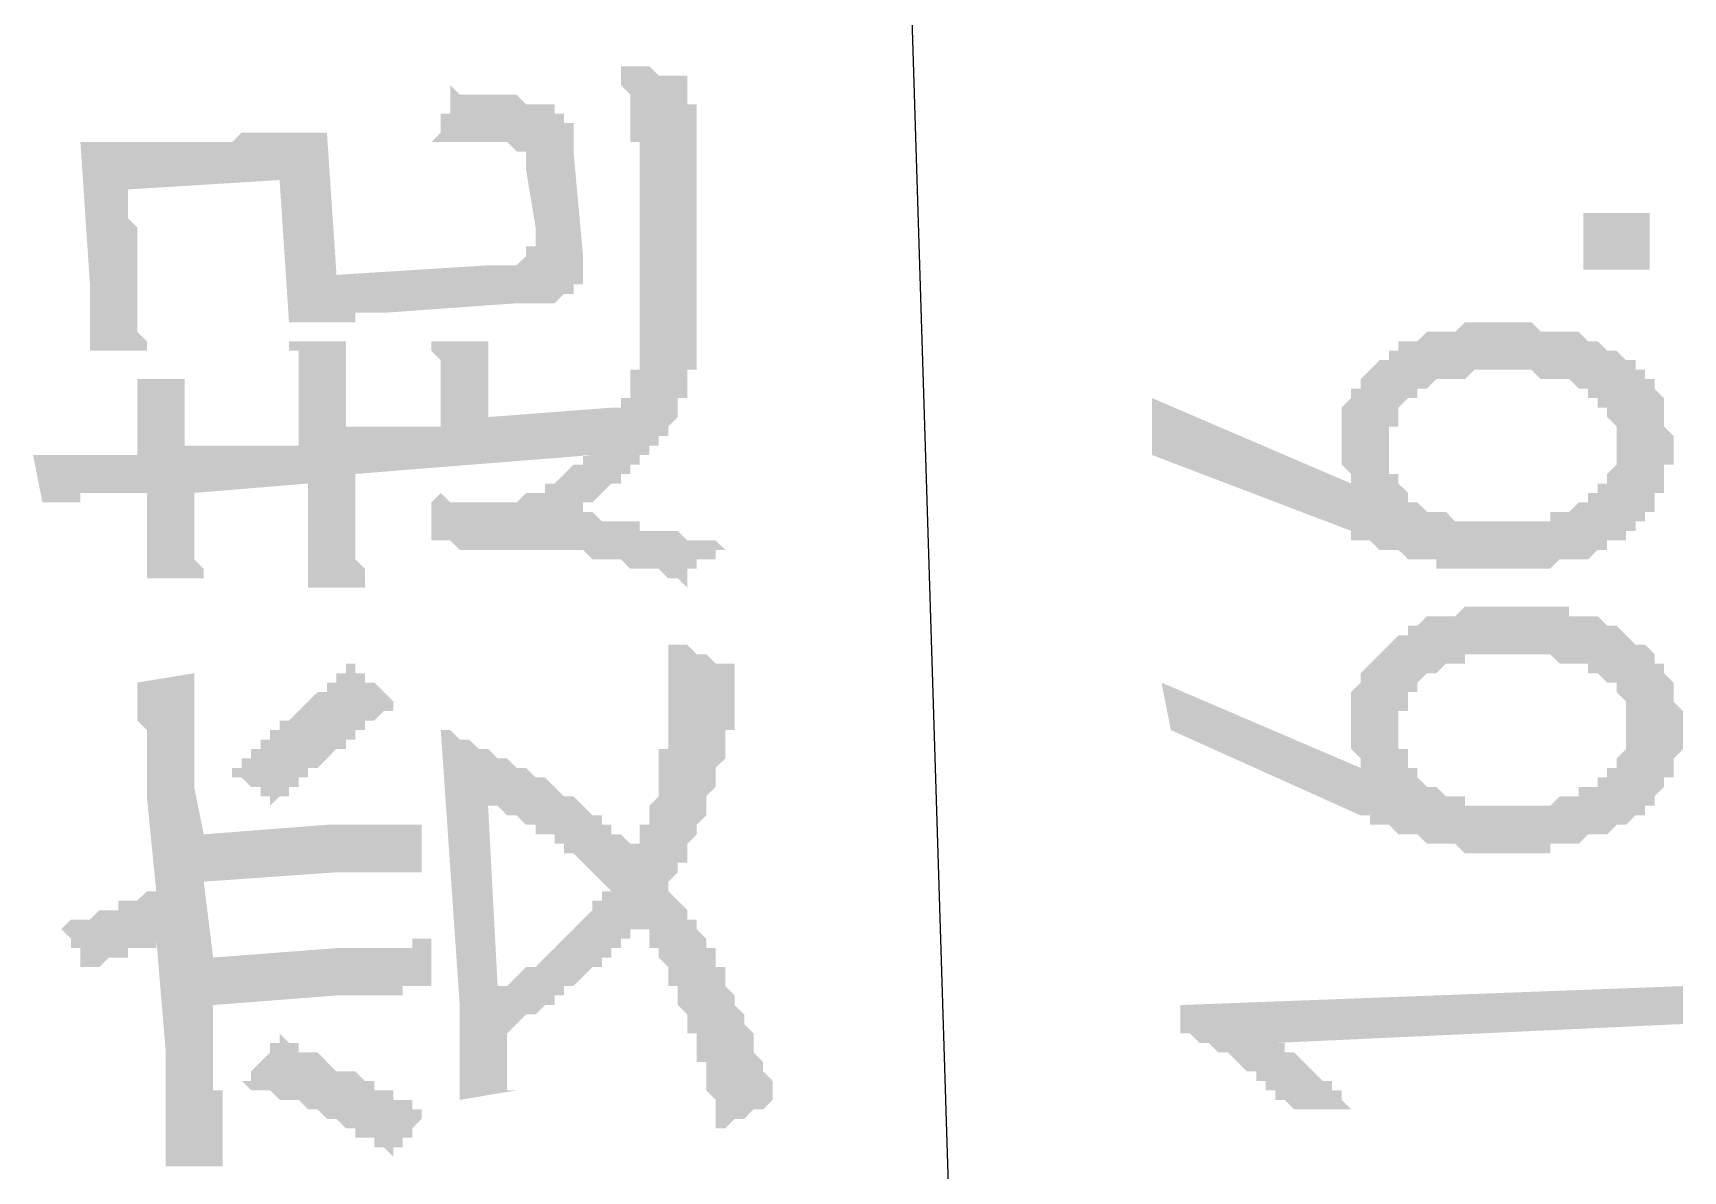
# Model space of a CAD drawing. Header units: millimetres. Extents: x 6156 to 7119, y 3162 to 3647.
# Drawn here: x 6836.88 to 6847.93, y 3482.91 to 3490.53 of the extents above; entities that cross this region are included whole.
import ezdxf

# ---------------------------------------------------------------- set-up
doc = ezdxf.new("R2010")
doc.units = ezdxf.units.MM
doc.layers.add('图层1', color=7, linetype='Continuous')

msp = doc.modelspace()

# ---------------------------------------------------------------- hatches: boundary and pattern name
at = {"layer": '图层1', "transparency": 33554559}
h = msp.add_hatch(color=256, dxfattribs=at)
h.paths.add_polyline_path([(6841.265, 3486.815), (6841.201, 3486.878), (6841.138, 3486.878), (6841.138, 3486.878), (6841.074, 3486.942), (6841.011, 3486.942), (6840.947, 3486.942), (6840.947, 3486.942), (6840.884, 3486.942), (6840.821, 3487.005), (6840.821, 3487.005), (6840.757, 3487.005), (6840.757, 3487.005), (6840.694, 3487.005), (6840.63, 3487.005), (6840.63, 3487.005), (6840.567, 3487.069), (6840.503, 3487.069), (6840.44, 3487.069), (6840.376, 3487.069), (6840.376, 3487.069), (6840.313, 3487.069), (6840.249, 3487.069), (6840.249, 3487.069), (6840.186, 3487.069), (6840.122, 3487.069), (6840.059, 3487.069), (6840.059, 3487.069), (6839.995, 3487.069), (6839.932, 3487.069), (6839.868, 3487.069), (6839.868, 3487.069), (6839.805, 3487.069), (6839.741, 3487.069), (6839.678, 3487.132), (6839.614, 3487.132), (6839.551, 3487.132), (6839.551, 3487.132), (6839.551, 3487.132), (6839.551, 3487.196), (6839.551, 3487.196), (6839.551, 3487.259), (6839.551, 3487.259), (6839.551, 3487.323), (6839.551, 3487.386), (6839.551, 3487.386), (6839.614, 3487.45), (6839.614, 3487.45), (6839.614, 3487.45), (6839.678, 3487.386), (6839.741, 3487.386), (6839.805, 3487.386), (6839.868, 3487.386), (6839.868, 3487.386), (6839.932, 3487.386), (6839.995, 3487.386), (6839.995, 3487.386), (6840.059, 3487.386), (6840.122, 3487.386), (6840.122, 3487.386), (6840.186, 3487.45), (6840.186, 3487.45), (6840.249, 3487.45), (6840.313, 3487.45), (6840.313, 3487.513), (6840.376, 3487.513), (6840.44, 3487.577), (6840.44, 3487.577), (6840.503, 3487.64), (6840.503, 3487.64), (6840.567, 3487.64), (6840.567, 3487.704), (6840.63, 3487.704), (6840.63, 3487.704), (6839.043, 3487.577), (6839.043, 3487.577), (6839.043, 3487.513), (6839.043, 3487.45), (6839.043, 3487.386), (6839.043, 3487.323), (6839.043, 3487.323), (6839.043, 3487.259), (6839.043, 3487.196), (6839.043, 3487.196), (6839.043, 3487.132), (6839.043, 3487.069), (6839.043, 3487.069), (6839.043, 3487.005), (6839.043, 3487.005), (6839.106, 3486.942), (6839.106, 3486.942), (6839.106, 3486.942), (6839.106, 3486.878), (6839.106, 3486.878), (6839.106, 3486.878), (6839.106, 3486.815), (6838.725, 3486.815), (6838.725, 3486.815), (6838.725, 3486.878), (6838.725, 3486.878), (6838.725, 3486.942), (6838.725, 3486.942), (6838.725, 3486.942), (6838.725, 3487.005), (6838.725, 3487.069), (6838.725, 3487.069), (6838.725, 3487.132), (6838.725, 3487.132), (6838.725, 3487.196), (6838.725, 3487.259), (6838.725, 3487.259), (6838.725, 3487.323), (6838.725, 3487.386), (6838.725, 3487.45), (6838.725, 3487.45), (6838.725, 3487.513), (6837.963, 3487.45), (6837.963, 3487.45), (6837.963, 3487.386), (6837.963, 3487.323), (6837.963, 3487.323), (6837.963, 3487.259), (6837.963, 3487.259), (6837.963, 3487.196), (6837.963, 3487.132), (6837.963, 3487.132), (6837.963, 3487.069), (6837.963, 3487.069), (6837.963, 3487.005), (6837.963, 3487.005), (6838.027, 3486.942), (6838.027, 3486.878), (6838.027, 3486.878), (6837.646, 3486.878), (6837.646, 3486.878), (6837.646, 3486.942), (6837.646, 3486.942), (6837.646, 3486.942), (6837.646, 3487.005), (6837.646, 3487.069), (6837.646, 3487.069), (6837.646, 3487.132), (6837.646, 3487.132), (6837.646, 3487.196), (6837.646, 3487.259), (6837.646, 3487.259), (6837.646, 3487.323), (6837.646, 3487.386), (6837.646, 3487.386), (6837.646, 3487.45), (6837.582, 3487.45), (6837.519, 3487.45), (6837.455, 3487.45), (6837.392, 3487.45), (6837.392, 3487.45), (6837.328, 3487.45), (6837.265, 3487.45), (6837.201, 3487.45), (6837.201, 3487.386), (6837.138, 3487.386), (6837.074, 3487.386), (6837.011, 3487.386), (6836.947, 3487.386), (6836.947, 3487.386), (6836.947, 3487.386), (6836.884, 3487.704), (6836.947, 3487.704), (6837.011, 3487.704), (6837.074, 3487.704), (6837.138, 3487.704), (6837.138, 3487.704), (6837.201, 3487.704), (6837.265, 3487.704), (6837.328, 3487.704), (6837.328, 3487.704), (6837.392, 3487.704), (6837.455, 3487.704), (6837.519, 3487.704), (6837.582, 3487.704), (6837.582, 3487.704), (6837.582, 3487.704), (6837.582, 3487.767), (6837.582, 3487.831), (6837.582, 3487.831), (6837.582, 3487.894), (6837.582, 3487.958), (6837.582, 3487.958), (6837.582, 3488.021), (6837.582, 3488.085), (6837.582, 3488.085), (6837.582, 3488.148), (6837.582, 3488.148), (6837.582, 3488.212), (6837.582, 3488.212), (6837.582, 3488.212), (6837.9, 3488.212), (6837.9, 3488.212), (6837.9, 3488.212), (6837.9, 3488.148), (6837.9, 3488.148), (6837.9, 3488.085), (6837.9, 3488.085), (6837.9, 3488.021), (6837.9, 3487.958), (6837.9, 3487.958), (6837.9, 3487.894), (6837.9, 3487.831), (6837.9, 3487.831), (6837.9, 3487.767), (6837.9, 3487.767), (6838.662, 3487.767), (6838.662, 3487.831), (6838.662, 3487.894), (6838.662, 3487.958), (6838.662, 3487.958), (6838.662, 3488.021), (6838.662, 3488.085), (6838.662, 3488.085), (6838.662, 3488.148), (6838.662, 3488.148), (6838.662, 3488.212), (6838.662, 3488.212), (6838.662, 3488.275), (6838.662, 3488.339), (6838.662, 3488.339), (6838.662, 3488.402), (6838.662, 3488.402), (6838.598, 3488.402), (6838.598, 3488.466), (6838.979, 3488.466), (6838.979, 3488.402), (6838.979, 3488.402), (6838.979, 3488.339), (6838.979, 3488.339), (6838.979, 3488.275), (6838.979, 3488.275), (6838.979, 3488.212), (6838.979, 3488.212), (6838.979, 3488.148), (6838.979, 3488.085), (6838.979, 3488.085), (6838.979, 3488.021), (6838.979, 3487.958), (6838.979, 3487.958), (6838.979, 3487.894), (6838.979, 3487.894), (6839.614, 3487.894), (6839.614, 3487.958), (6839.614, 3487.958), (6839.614, 3488.021), (6839.614, 3488.085), (6839.614, 3488.085), (6839.614, 3488.148), (6839.614, 3488.148), (6839.614, 3488.212), (6839.614, 3488.275), (6839.614, 3488.275), (6839.614, 3488.339), (6839.614, 3488.339), (6839.551, 3488.402), (6839.551, 3488.466), (6839.551, 3488.466), (6839.932, 3488.466), (6839.932, 3488.466), (6839.932, 3488.402), (6839.932, 3488.339), (6839.932, 3488.339), (6839.932, 3488.275), (6839.932, 3488.275), (6839.932, 3488.212), (6839.932, 3488.212), (6839.932, 3488.148), (6839.932, 3488.085), (6839.932, 3488.085), (6839.932, 3488.021), (6839.932, 3488.021), (6839.932, 3487.958), (6839.932, 3487.958), (6840.757, 3488.021), (6840.821, 3488.021), (6840.821, 3488.021), (6840.821, 3488.021), (6840.821, 3488.085), (6840.884, 3488.085), (6840.884, 3488.085), (6840.884, 3488.148), (6840.884, 3488.148), (6840.884, 3488.212), (6840.884, 3488.212), (6840.884, 3488.275), (6840.947, 3488.275), (6840.947, 3488.339), (6840.947, 3488.339), (6840.947, 3488.402), (6840.947, 3488.402), (6840.947, 3488.466), (6840.947, 3488.529), (6840.947, 3488.529), (6840.947, 3488.593), (6840.947, 3488.656), (6840.947, 3488.72), (6840.947, 3488.72), (6840.947, 3488.783), (6840.947, 3488.847), (6840.947, 3488.91), (6840.947, 3488.974), (6840.947, 3488.974), (6840.947, 3489.037), (6840.947, 3489.101), (6840.947, 3489.101), (6840.947, 3489.164), (6840.947, 3489.228), (6840.947, 3489.228), (6840.947, 3489.291), (6840.947, 3489.355), (6840.947, 3489.355), (6840.947, 3489.418), (6840.947, 3489.482), (6840.947, 3489.482), (6840.947, 3489.545), (6840.947, 3489.545), (6840.947, 3489.609), (6840.947, 3489.672), (6840.947, 3489.672), (6840.947, 3489.736), (6840.947, 3489.736), (6840.947, 3489.799), (6840.884, 3489.799), (6840.884, 3489.863), (6840.884, 3489.926), (6840.884, 3489.926), (6840.884, 3489.99), (6840.884, 3489.99), (6840.884, 3490.053), (6840.884, 3490.053), (6840.884, 3490.117), (6840.884, 3490.117), (6840.821, 3490.18), (6840.821, 3490.18), (6840.821, 3490.244), (6840.821, 3490.244), (6840.821, 3490.307), (6840.821, 3490.307), (6840.821, 3490.371), (6840.821, 3490.307), (6840.884, 3490.307), (6840.947, 3490.307), (6840.947, 3490.307), (6841.011, 3490.307), (6841.074, 3490.244), (6841.138, 3490.244), (6841.201, 3490.244), (6841.201, 3490.244), (6841.265, 3490.244), (6841.265, 3490.244), (6841.265, 3490.18), (6841.265, 3490.18), (6841.265, 3490.117), (6841.265, 3490.053), (6841.328, 3490.053), (6841.328, 3489.99), (6841.328, 3489.926), (6841.328, 3489.926), (6841.328, 3489.863), (6841.328, 3489.799), (6841.328, 3489.799), (6841.328, 3489.736), (6841.328, 3489.672), (6841.328, 3489.672), (6841.328, 3489.609), (6841.328, 3489.609), (6841.328, 3489.545), (6841.328, 3489.482), (6841.328, 3489.482), (6841.328, 3489.418), (6841.328, 3489.418), (6841.328, 3489.355), (6841.328, 3489.355), (6841.328, 3489.291), (6841.328, 3489.291), (6841.328, 3489.228), (6841.328, 3489.228), (6841.328, 3489.164), (6841.328, 3489.164), (6841.328, 3489.101), (6841.328, 3489.101), (6841.328, 3489.037), (6841.328, 3489.037), (6841.328, 3488.974), (6841.328, 3488.91), (6841.328, 3488.91), (6841.328, 3488.847), (6841.328, 3488.783), (6841.328, 3488.783), (6841.328, 3488.72), (6841.328, 3488.656), (6841.328, 3488.656), (6841.328, 3488.593), (6841.328, 3488.593), (6841.328, 3488.529), (6841.328, 3488.529), (6841.328, 3488.466), (6841.328, 3488.466), (6841.328, 3488.402), (6841.328, 3488.339), (6841.328, 3488.339), (6841.328, 3488.275), (6841.265, 3488.275), (6841.265, 3488.212), (6841.265, 3488.212), (6841.265, 3488.148), (6841.265, 3488.085), (6841.201, 3488.085), (6841.201, 3488.021), (6841.201, 3488.021), (6841.201, 3487.958), (6841.138, 3487.894), (6841.138, 3487.894), (6841.138, 3487.831), (6841.074, 3487.831), (6841.074, 3487.831), (6841.074, 3487.767), (6841.011, 3487.767), (6841.011, 3487.767), (6841.011, 3487.704), (6840.947, 3487.704), (6840.947, 3487.64), (6840.884, 3487.64), (6840.884, 3487.577), (6840.821, 3487.577), (6840.821, 3487.513), (6840.757, 3487.513), (6840.757, 3487.513), (6840.694, 3487.45), (6840.694, 3487.45), (6840.63, 3487.386), (6840.567, 3487.386), (6840.567, 3487.323), (6840.503, 3487.323), (6840.567, 3487.323), (6840.63, 3487.323), (6840.694, 3487.259), (6840.694, 3487.259), (6840.757, 3487.259), (6840.821, 3487.259), (6840.884, 3487.259), (6840.947, 3487.259), (6840.947, 3487.196), (6841.011, 3487.196), (6841.074, 3487.196), (6841.138, 3487.196), (6841.138, 3487.196), (6841.201, 3487.196), (6841.265, 3487.132), (6841.265, 3487.132), (6841.328, 3487.132), (6841.392, 3487.132), (6841.455, 3487.132), (6841.455, 3487.132), (6841.519, 3487.069), (6841.519, 3487.069), (6841.455, 3487.069), (6841.455, 3487.005), (6841.392, 3487.005), (6841.328, 3487.005), (6841.328, 3486.942), (6841.265, 3486.942), (6841.265, 3486.878), (6841.265, 3486.878), (6841.265, 3486.815)], flags=0)
h.paths.add_polyline_path([(6839.678, 3490.18), (6839.741, 3490.117), (6839.805, 3490.117), (6839.868, 3490.117), (6839.932, 3490.117), (6839.995, 3490.117), (6840.059, 3490.117), (6840.122, 3490.117), (6840.186, 3490.053), (6840.186, 3490.053), (6840.249, 3490.053), (6840.249, 3490.053), (6840.313, 3490.053), (6840.313, 3490.053), (6840.376, 3490.053), (6840.376, 3489.99), (6840.44, 3489.99), (6840.44, 3489.99), (6840.44, 3489.926), (6840.503, 3489.926), (6840.503, 3489.863), (6840.503, 3489.863), (6840.503, 3489.799), (6840.503, 3489.736), (6840.503, 3489.736), (6840.567, 3489.037), (6840.567, 3488.974), (6840.567, 3488.974), (6840.567, 3488.91), (6840.567, 3488.91), (6840.567, 3488.847), (6840.503, 3488.847), (6840.503, 3488.847), (6840.503, 3488.783), (6840.44, 3488.783), (6840.44, 3488.783), (6840.376, 3488.72), (6840.313, 3488.72), (6840.313, 3488.72), (6840.249, 3488.72), (6840.186, 3488.72), (6840.122, 3488.72), (6839.233, 3488.656), (6839.17, 3488.656), (6839.106, 3488.656), (6839.043, 3488.656), (6839.043, 3488.593), (6838.979, 3488.593), (6838.916, 3488.593), (6838.852, 3488.593), (6838.789, 3488.593), (6838.789, 3488.593), (6838.725, 3488.593), (6838.662, 3488.593), (6838.598, 3488.593), (6838.598, 3488.593), (6838.535, 3489.545), (6837.519, 3489.482), (6837.519, 3489.418), (6837.519, 3489.355), (6837.519, 3489.355), (6837.519, 3489.291), (6837.582, 3489.228), (6837.582, 3489.164), (6837.582, 3489.101), (6837.582, 3489.101), (6837.582, 3489.037), (6837.582, 3488.974), (6837.582, 3488.91), (6837.582, 3488.91), (6837.582, 3488.847), (6837.582, 3488.847), (6837.582, 3488.783), (6837.582, 3488.72), (6837.582, 3488.72), (6837.582, 3488.656), (6837.582, 3488.656), (6837.582, 3488.593), (6837.582, 3488.593), (6837.582, 3488.529), (6837.582, 3488.529), (6837.582, 3488.529), (6837.646, 3488.466), (6837.646, 3488.466), (6837.646, 3488.466), (6837.646, 3488.466), (6837.646, 3488.402), (6837.265, 3488.402), (6837.265, 3488.466), (6837.265, 3488.466), (6837.265, 3488.529), (6837.265, 3488.529), (6837.265, 3488.593), (6837.265, 3488.593), (6837.265, 3488.656), (6837.265, 3488.72), (6837.265, 3488.72), (6837.265, 3488.783), (6837.265, 3488.783), (6837.265, 3488.847), (6837.265, 3488.847), (6837.201, 3489.799), (6837.265, 3489.799), (6837.265, 3489.799), (6837.328, 3489.799), (6837.392, 3489.799), (6837.392, 3489.799), (6837.455, 3489.799), (6837.519, 3489.799), (6837.582, 3489.799), (6837.582, 3489.799), (6837.646, 3489.799), (6837.709, 3489.799), (6837.773, 3489.799), (6837.836, 3489.799), (6837.9, 3489.799), (6837.963, 3489.799), (6838.027, 3489.799), (6838.027, 3489.799), (6838.09, 3489.799), (6838.154, 3489.799), (6838.217, 3489.799), (6838.281, 3489.863), (6838.344, 3489.863), (6838.408, 3489.863), (6838.471, 3489.863), (6838.471, 3489.863), (6838.535, 3489.863), (6838.598, 3489.863), (6838.662, 3489.863), (6838.662, 3489.863), (6838.725, 3489.863), (6838.789, 3489.863), (6838.789, 3489.863), (6838.852, 3489.863), (6838.852, 3489.863), (6838.916, 3488.91), (6839.932, 3488.974), (6839.995, 3488.974), (6840.059, 3488.974), (6840.122, 3488.974), (6840.122, 3488.974), (6840.186, 3489.037), (6840.186, 3489.037), (6840.186, 3489.101), (6840.249, 3489.101), (6840.249, 3489.164), (6840.249, 3489.164), (6840.249, 3489.228), (6840.186, 3489.609), (6840.186, 3489.672), (6840.186, 3489.672), (6840.186, 3489.736), (6840.122, 3489.736), (6840.122, 3489.736), (6840.059, 3489.799), (6839.995, 3489.799), (6839.995, 3489.799), (6839.932, 3489.799), (6839.932, 3489.799), (6839.868, 3489.799), (6839.805, 3489.799), (6839.741, 3489.799), (6839.678, 3489.799), (6839.614, 3489.799), (6839.551, 3489.799), (6839.551, 3489.799), (6839.551, 3489.799), (6839.614, 3489.863), (6839.614, 3489.863), (6839.614, 3489.926), (6839.614, 3489.99), (6839.678, 3489.99), (6839.678, 3490.053), (6839.678, 3490.053), (6839.678, 3490.117), (6839.678, 3490.18)], flags=0)
h = msp.add_hatch(color=256, dxfattribs=at)
h.paths.add_polyline_path([(6846.662, 3486.942), (6846.599, 3486.942), (6846.535, 3486.942), (6846.472, 3486.942), (6846.472, 3486.942), (6846.408, 3486.942), (6846.345, 3486.942), (6846.281, 3486.942), (6846.281, 3487.006), (6846.218, 3487.006), (6846.154, 3487.006), (6846.154, 3487.006), (6846.091, 3487.006), (6846.091, 3487.006), (6846.027, 3487.069), (6845.964, 3487.069), (6845.964, 3487.069), (6845.9, 3487.069), (6845.837, 3487.132), (6845.773, 3487.132), (6845.71, 3487.132), (6845.71, 3487.196), (6845.71, 3487.196), (6844.377, 3487.704), (6844.377, 3488.085), (6845.71, 3487.513), (6845.71, 3487.513), (6845.71, 3487.577), (6845.646, 3487.64), (6845.646, 3487.64), (6845.646, 3487.704), (6845.646, 3487.767), (6845.646, 3487.767), (6845.646, 3487.831), (6845.646, 3487.831), (6845.646, 3487.894), (6845.646, 3487.958), (6845.646, 3487.958), (6845.646, 3488.021), (6845.646, 3488.021), (6845.71, 3488.085), (6845.71, 3488.085), (6845.71, 3488.085), (6845.71, 3488.148), (6845.773, 3488.148), (6845.773, 3488.212), (6845.837, 3488.275), (6845.837, 3488.275), (6845.9, 3488.339), (6845.9, 3488.339), (6845.964, 3488.339), (6845.964, 3488.402), (6846.027, 3488.402), (6846.027, 3488.466), (6846.091, 3488.466), (6846.091, 3488.466), (6846.154, 3488.466), (6846.218, 3488.529), (6846.218, 3488.529), (6846.281, 3488.529), (6846.345, 3488.529), (6846.408, 3488.529), (6846.408, 3488.529), (6846.472, 3488.593), (6846.535, 3488.593), (6846.599, 3488.593), (6846.599, 3488.593), (6846.662, 3488.593), (6846.726, 3488.593), (6846.726, 3488.593), (6846.789, 3488.593), (6846.853, 3488.593), (6846.916, 3488.593), (6846.916, 3488.593), (6846.98, 3488.529), (6847.043, 3488.529), (6847.107, 3488.529), (6847.107, 3488.529), (6847.17, 3488.529), (6847.234, 3488.529), (6847.234, 3488.529), (6847.297, 3488.466), (6847.361, 3488.466), (6847.361, 3488.466), (6847.424, 3488.402), (6847.488, 3488.402), (6847.488, 3488.402), (6847.551, 3488.339), (6847.551, 3488.339), (6847.615, 3488.339), (6847.615, 3488.275), (6847.678, 3488.275), (6847.678, 3488.212), (6847.678, 3488.212), (6847.742, 3488.212), (6847.742, 3488.148), (6847.742, 3488.148), (6847.805, 3488.085), (6847.805, 3488.021), (6847.805, 3488.021), (6847.805, 3487.958), (6847.805, 3487.958), (6847.805, 3487.894), (6847.869, 3487.831), (6847.869, 3487.831), (6847.869, 3487.767), (6847.869, 3487.704), (6847.869, 3487.704), (6847.869, 3487.64), (6847.805, 3487.64), (6847.805, 3487.577), (6847.805, 3487.577), (6847.805, 3487.513), (6847.805, 3487.45), (6847.742, 3487.45), (6847.742, 3487.386), (6847.742, 3487.386), (6847.742, 3487.323), (6847.678, 3487.323), (6847.678, 3487.323), (6847.678, 3487.259), (6847.615, 3487.259), (6847.615, 3487.196), (6847.551, 3487.196), (6847.551, 3487.132), (6847.488, 3487.132), (6847.424, 3487.132), (6847.424, 3487.069), (6847.361, 3487.069), (6847.361, 3487.069), (6847.297, 3487.006), (6847.234, 3487.006), (6847.17, 3487.006), (6847.17, 3487.006), (6847.107, 3487.006), (6847.043, 3486.942), (6846.98, 3486.942), (6846.98, 3486.942), (6846.916, 3486.942), (6846.853, 3486.942), (6846.789, 3486.942), (6846.789, 3486.942), (6846.726, 3486.942), (6846.662, 3486.942), (6846.662, 3486.942)], flags=0)
h.paths.add_polyline_path([(6847.297, 3487.386), (6847.297, 3487.45), (6847.361, 3487.45), (6847.361, 3487.513), (6847.424, 3487.513), (6847.424, 3487.577), (6847.424, 3487.577), (6847.488, 3487.64), (6847.488, 3487.64), (6847.488, 3487.704), (6847.488, 3487.704), (6847.488, 3487.767), (6847.488, 3487.831), (6847.488, 3487.831), (6847.488, 3487.894), (6847.488, 3487.894), (6847.424, 3487.958), (6847.424, 3487.958), (6847.424, 3488.021), (6847.361, 3488.021), (6847.361, 3488.085), (6847.297, 3488.085), (6847.297, 3488.148), (6847.297, 3488.148), (6847.234, 3488.148), (6847.234, 3488.148), (6847.17, 3488.212), (6847.107, 3488.212), (6847.107, 3488.212), (6847.043, 3488.212), (6846.98, 3488.212), (6846.98, 3488.212), (6846.916, 3488.275), (6846.853, 3488.275), (6846.789, 3488.275), (6846.726, 3488.275), (6846.662, 3488.275), (6846.662, 3488.275), (6846.599, 3488.275), (6846.535, 3488.275), (6846.472, 3488.212), (6846.408, 3488.212), (6846.345, 3488.212), (6846.345, 3488.212), (6846.281, 3488.212), (6846.218, 3488.148), (6846.218, 3488.148), (6846.154, 3488.148), (6846.154, 3488.085), (6846.091, 3488.085), (6846.091, 3488.085), (6846.091, 3488.085), (6846.027, 3488.021), (6846.027, 3487.958), (6846.027, 3487.958), (6846.027, 3487.894), (6845.964, 3487.894), (6845.964, 3487.831), (6845.964, 3487.831), (6845.964, 3487.767), (6845.964, 3487.767), (6845.964, 3487.704), (6845.964, 3487.64), (6845.964, 3487.64), (6845.964, 3487.577), (6846.027, 3487.577), (6846.027, 3487.513), (6846.027, 3487.513), (6846.091, 3487.45), (6846.091, 3487.45), (6846.091, 3487.386), (6846.154, 3487.386), (6846.154, 3487.386), (6846.218, 3487.323), (6846.281, 3487.323), (6846.281, 3487.323), (6846.345, 3487.323), (6846.408, 3487.259), (6846.408, 3487.259), (6846.472, 3487.259), (6846.535, 3487.259), (6846.599, 3487.259), (6846.599, 3487.259), (6846.662, 3487.259), (6846.726, 3487.259), (6846.789, 3487.259), (6846.789, 3487.259), (6846.789, 3487.259), (6846.853, 3487.259), (6846.916, 3487.259), (6846.98, 3487.259), (6847.043, 3487.259), (6847.043, 3487.323), (6847.107, 3487.323), (6847.17, 3487.323), (6847.17, 3487.323), (6847.234, 3487.386), (6847.297, 3487.386), (6847.297, 3487.386)], flags=0)
h = msp.add_hatch(color=256, dxfattribs=at)
h.paths.add_polyline_path([(6846.726, 3485.037), (6846.662, 3485.037), (6846.599, 3485.037), (6846.535, 3485.037), (6846.535, 3485.037), (6846.472, 3485.037), (6846.408, 3485.101), (6846.345, 3485.101), (6846.345, 3485.101), (6846.281, 3485.101), (6846.281, 3485.101), (6846.218, 3485.101), (6846.154, 3485.164), (6846.154, 3485.164), (6846.091, 3485.164), (6846.027, 3485.164), (6846.027, 3485.164), (6845.964, 3485.228), (6845.9, 3485.228), (6845.837, 3485.228), (6845.837, 3485.291), (6845.773, 3485.291), (6845.773, 3485.291), (6844.503, 3485.862), (6844.44, 3486.18), (6845.773, 3485.609), (6845.773, 3485.672), (6845.773, 3485.672), (6845.71, 3485.735), (6845.71, 3485.799), (6845.71, 3485.799), (6845.71, 3485.862), (6845.71, 3485.926), (6845.71, 3485.926), (6845.71, 3485.989), (6845.71, 3485.989), (6845.71, 3486.053), (6845.71, 3486.053), (6845.71, 3486.116), (6845.71, 3486.116), (6845.773, 3486.18), (6845.773, 3486.18), (6845.773, 3486.243), (6845.773, 3486.243), (6845.837, 3486.307), (6845.837, 3486.307), (6845.9, 3486.37), (6845.9, 3486.37), (6845.964, 3486.434), (6845.964, 3486.434), (6846.027, 3486.497), (6846.027, 3486.497), (6846.091, 3486.497), (6846.091, 3486.561), (6846.154, 3486.561), (6846.154, 3486.561), (6846.218, 3486.624), (6846.281, 3486.624), (6846.345, 3486.624), (6846.345, 3486.624), (6846.408, 3486.624), (6846.472, 3486.688), (6846.535, 3486.688), (6846.535, 3486.688), (6846.599, 3486.688), (6846.662, 3486.688), (6846.662, 3486.688), (6846.726, 3486.688), (6846.789, 3486.688), (6846.789, 3486.688), (6846.853, 3486.688), (6846.916, 3486.688), (6846.98, 3486.688), (6847.043, 3486.688), (6847.043, 3486.688), (6847.107, 3486.688), (6847.17, 3486.688), (6847.17, 3486.624), (6847.234, 3486.624), (6847.297, 3486.624), (6847.361, 3486.624), (6847.361, 3486.624), (6847.424, 3486.561), (6847.488, 3486.561), (6847.488, 3486.561), (6847.551, 3486.497), (6847.551, 3486.497), (6847.615, 3486.434), (6847.678, 3486.434), (6847.678, 3486.434), (6847.678, 3486.434), (6847.742, 3486.37), (6847.742, 3486.37), (6847.742, 3486.307), (6847.805, 3486.307), (6847.805, 3486.243), (6847.805, 3486.243), (6847.869, 3486.18), (6847.869, 3486.18), (6847.869, 3486.116), (6847.869, 3486.116), (6847.869, 3486.053), (6847.932, 3485.989), (6847.932, 3485.989), (6847.932, 3485.926), (6847.932, 3485.862), (6847.932, 3485.862), (6847.932, 3485.799), (6847.932, 3485.799), (6847.932, 3485.735), (6847.869, 3485.672), (6847.869, 3485.672), (6847.869, 3485.609), (6847.869, 3485.609), (6847.869, 3485.545), (6847.805, 3485.545), (6847.805, 3485.482), (6847.805, 3485.482), (6847.742, 3485.418), (6847.742, 3485.418), (6847.742, 3485.355), (6847.678, 3485.355), (6847.678, 3485.291), (6847.615, 3485.291), (6847.615, 3485.291), (6847.551, 3485.228), (6847.551, 3485.228), (6847.488, 3485.228), (6847.424, 3485.164), (6847.424, 3485.164), (6847.361, 3485.164), (6847.297, 3485.164), (6847.234, 3485.101), (6847.234, 3485.101), (6847.17, 3485.101), (6847.107, 3485.101), (6847.043, 3485.101), (6847.043, 3485.037), (6846.98, 3485.037), (6846.916, 3485.037), (6846.853, 3485.037), (6846.853, 3485.037), (6846.789, 3485.037), (6846.726, 3485.037), (6846.726, 3485.037)], flags=0)
h.paths.add_polyline_path([(6847.361, 3485.545), (6847.361, 3485.545), (6847.424, 3485.545), (6847.424, 3485.609), (6847.488, 3485.609), (6847.488, 3485.672), (6847.488, 3485.672), (6847.551, 3485.735), (6847.551, 3485.799), (6847.551, 3485.799), (6847.551, 3485.862), (6847.551, 3485.862), (6847.551, 3485.926), (6847.551, 3485.989), (6847.551, 3485.989), (6847.551, 3486.053), (6847.551, 3486.053), (6847.488, 3486.116), (6847.488, 3486.116), (6847.488, 3486.18), (6847.424, 3486.18), (6847.424, 3486.18), (6847.361, 3486.243), (6847.361, 3486.243), (6847.297, 3486.243), (6847.297, 3486.307), (6847.234, 3486.307), (6847.234, 3486.307), (6847.17, 3486.307), (6847.107, 3486.307), (6847.043, 3486.37), (6847.043, 3486.37), (6846.98, 3486.37), (6846.916, 3486.37), (6846.853, 3486.37), (6846.789, 3486.37), (6846.789, 3486.37), (6846.726, 3486.37), (6846.662, 3486.37), (6846.599, 3486.37), (6846.535, 3486.37), (6846.472, 3486.37), (6846.472, 3486.307), (6846.408, 3486.307), (6846.345, 3486.307), (6846.345, 3486.307), (6846.281, 3486.243), (6846.218, 3486.243), (6846.218, 3486.243), (6846.154, 3486.18), (6846.154, 3486.18), (6846.154, 3486.18), (6846.154, 3486.116), (6846.091, 3486.116), (6846.091, 3486.053), (6846.091, 3486.053), (6846.091, 3485.989), (6846.027, 3485.989), (6846.027, 3485.926), (6846.027, 3485.862), (6846.027, 3485.862), (6846.027, 3485.799), (6846.027, 3485.799), (6846.027, 3485.735), (6846.091, 3485.735), (6846.091, 3485.672), (6846.091, 3485.672), (6846.091, 3485.609), (6846.154, 3485.609), (6846.154, 3485.545), (6846.154, 3485.545), (6846.218, 3485.482), (6846.281, 3485.482), (6846.281, 3485.482), (6846.345, 3485.418), (6846.345, 3485.418), (6846.408, 3485.418), (6846.472, 3485.418), (6846.472, 3485.355), (6846.535, 3485.355), (6846.599, 3485.355), (6846.662, 3485.355), (6846.662, 3485.355), (6846.726, 3485.355), (6846.789, 3485.355), (6846.853, 3485.355), (6846.916, 3485.355), (6846.916, 3485.355), (6846.916, 3485.355), (6846.98, 3485.355), (6847.043, 3485.355), (6847.107, 3485.418), (6847.17, 3485.418), (6847.17, 3485.418), (6847.234, 3485.418), (6847.234, 3485.482), (6847.297, 3485.482), (6847.361, 3485.482), (6847.361, 3485.545)], flags=0)
h = msp.add_hatch(color=256, dxfattribs=at)
h.paths.add_polyline_path([(6839.614, 3485.863), (6839.614, 3485.863), (6839.677, 3485.863), (6839.677, 3485.863), (6839.741, 3485.799), (6839.804, 3485.799), (6839.804, 3485.799), (6839.868, 3485.736), (6839.931, 3485.736), (6839.931, 3485.736), (6839.995, 3485.672), (6839.995, 3485.672), (6840.058, 3485.672), (6840.122, 3485.609), (6840.185, 3485.609), (6840.185, 3485.609), (6840.249, 3485.545), (6840.249, 3485.545), (6840.312, 3485.545), (6840.376, 3485.482), (6840.376, 3485.482), (6840.439, 3485.418), (6840.439, 3485.418), (6840.503, 3485.418), (6840.566, 3485.355), (6840.566, 3485.355), (6840.63, 3485.291), (6840.63, 3485.291), (6840.693, 3485.291), (6840.693, 3485.228), (6840.757, 3485.228), (6840.757, 3485.164), (6840.82, 3485.164), (6840.82, 3485.164), (6840.884, 3485.101), (6840.884, 3485.101), (6840.884, 3485.101), (6840.947, 3485.101), (6840.947, 3485.101), (6840.947, 3485.164), (6840.947, 3485.164), (6840.947, 3485.228), (6841.011, 3485.228), (6841.011, 3485.291), (6841.011, 3485.291), (6841.011, 3485.355), (6841.011, 3485.355), (6841.074, 3485.418), (6841.074, 3485.482), (6841.074, 3485.545), (6841.074, 3485.545), (6841.074, 3485.609), (6841.074, 3485.609), (6841.074, 3485.672), (6841.074, 3485.736), (6841.138, 3485.736), (6841.138, 3485.799), (6841.138, 3485.799), (6841.138, 3485.863), (6841.138, 3485.863), (6841.138, 3485.926), (6841.138, 3485.99), (6841.138, 3485.99), (6841.138, 3486.053), (6841.138, 3486.053), (6841.138, 3486.116), (6841.138, 3486.18), (6841.138, 3486.18), (6841.138, 3486.243), (6841.138, 3486.243), (6841.138, 3486.307), (6841.138, 3486.37), (6841.138, 3486.37), (6841.138, 3486.434), (6841.138, 3486.434), (6841.138, 3486.434), (6841.201, 3486.434), (6841.265, 3486.434), (6841.328, 3486.37), (6841.328, 3486.37), (6841.392, 3486.37), (6841.455, 3486.307), (6841.455, 3486.307), (6841.519, 3486.307), (6841.582, 3486.307), (6841.582, 3486.307), (6841.582, 3486.307), (6841.582, 3486.243), (6841.582, 3486.18), (6841.582, 3486.18), (6841.582, 3486.116), (6841.582, 3486.116), (6841.582, 3486.053), (6841.582, 3485.99), (6841.582, 3485.99), (6841.582, 3485.926), (6841.582, 3485.863), (6841.519, 3485.863), (6841.519, 3485.799), (6841.519, 3485.799), (6841.519, 3485.736), (6841.519, 3485.736), (6841.519, 3485.672), (6841.455, 3485.609), (6841.455, 3485.609), (6841.455, 3485.545), (6841.455, 3485.545), (6841.455, 3485.482), (6841.455, 3485.482), (6841.392, 3485.418), (6841.392, 3485.418), (6841.392, 3485.355), (6841.392, 3485.291), (6841.328, 3485.228), (6841.328, 3485.228), (6841.328, 3485.164), (6841.328, 3485.164), (6841.265, 3485.101), (6841.265, 3485.037), (6841.265, 3485.037), (6841.265, 3484.974), (6841.201, 3484.974), (6841.201, 3484.91), (6841.201, 3484.91), (6841.138, 3484.847), (6841.138, 3484.847), (6841.138, 3484.847), (6841.138, 3484.847), (6841.138, 3484.783), (6841.138, 3484.783), (6841.201, 3484.72), (6841.201, 3484.72), (6841.265, 3484.656), (6841.265, 3484.656), (6841.265, 3484.593), (6841.328, 3484.593), (6841.328, 3484.529), (6841.328, 3484.529), (6841.392, 3484.466), (6841.392, 3484.466), (6841.392, 3484.402), (6841.455, 3484.402), (6841.455, 3484.339), (6841.455, 3484.275), (6841.519, 3484.275), (6841.519, 3484.212), (6841.519, 3484.212), (6841.519, 3484.212), (6841.519, 3484.148), (6841.582, 3484.085), (6841.582, 3484.085), (6841.582, 3484.021), (6841.582, 3484.021), (6841.646, 3483.958), (6841.646, 3483.958), (6841.646, 3483.894), (6841.646, 3483.894), (6841.709, 3483.831), (6841.709, 3483.831), (6841.709, 3483.767), (6841.709, 3483.704), (6841.709, 3483.704), (6841.773, 3483.64), (6841.773, 3483.64), (6841.773, 3483.577), (6841.773, 3483.577), (6841.836, 3483.513), (6841.836, 3483.45), (6841.836, 3483.45), (6841.836, 3483.386), (6841.836, 3483.386), (6841.836, 3483.386), (6841.773, 3483.323), (6841.709, 3483.323), (6841.709, 3483.323), (6841.646, 3483.259), (6841.582, 3483.259), (6841.582, 3483.259), (6841.519, 3483.196), (6841.455, 3483.196), (6841.455, 3483.196), (6841.455, 3483.196), (6841.455, 3483.259), (6841.455, 3483.259), (6841.455, 3483.323), (6841.455, 3483.323), (6841.455, 3483.386), (6841.455, 3483.386), (6841.392, 3483.45), (6841.392, 3483.45), (6841.392, 3483.513), (6841.392, 3483.577), (6841.392, 3483.577), (6841.392, 3483.64), (6841.328, 3483.64), (6841.328, 3483.704), (6841.328, 3483.767), (6841.328, 3483.767), (6841.328, 3483.831), (6841.265, 3483.831), (6841.265, 3483.894), (6841.265, 3483.958), (6841.265, 3483.958), (6841.201, 3484.021), (6841.201, 3484.085), (6841.201, 3484.085), (6841.201, 3484.148), (6841.138, 3484.148), (6841.138, 3484.212), (6841.138, 3484.275), (6841.138, 3484.275), (6841.074, 3484.339), (6841.074, 3484.339), (6841.074, 3484.402), (6841.011, 3484.402), (6841.011, 3484.466), (6841.011, 3484.466), (6841.011, 3484.529), (6840.947, 3484.529), (6840.947, 3484.529), (6840.947, 3484.593), (6840.947, 3484.529), (6840.884, 3484.529), (6840.884, 3484.466), (6840.82, 3484.466), (6840.82, 3484.466), (6840.82, 3484.402), (6840.757, 3484.402), (6840.757, 3484.339), (6840.693, 3484.339), (6840.693, 3484.275), (6840.63, 3484.275), (6840.63, 3484.275), (6840.566, 3484.212), (6840.566, 3484.212), (6840.503, 3484.148), (6840.439, 3484.148), (6840.439, 3484.085), (6840.376, 3484.085), (6840.376, 3484.021), (6840.312, 3484.021), (6840.249, 3483.958), (6840.249, 3483.958), (6840.185, 3483.958), (6840.122, 3483.894), (6840.122, 3483.894), (6840.058, 3483.831), (6840.058, 3483.831), (6840.058, 3483.767), (6840.058, 3483.767), (6840.058, 3483.704), (6840.058, 3483.704), (6840.058, 3483.64), (6840.058, 3483.64), (6840.058, 3483.577), (6840.058, 3483.513), (6840.058, 3483.513), (6840.058, 3483.45), (6840.122, 3483.45), (6839.741, 3483.386), (6839.741, 3483.45), (6839.741, 3483.45), (6839.741, 3483.513), (6839.741, 3483.513), (6839.741, 3483.577), (6839.741, 3483.64), (6839.741, 3483.64), (6839.741, 3483.704), (6839.741, 3483.704), (6839.741, 3483.767), (6839.741, 3483.831), (6839.741, 3483.831), (6839.741, 3483.894), (6839.741, 3483.894), (6839.741, 3483.958), (6839.741, 3484.021), (6839.741, 3484.021)], flags=0)
h.paths.add_polyline_path([(6837.074, 3484.529), (6837.138, 3484.593), (6837.138, 3484.593), (6837.201, 3484.593), (6837.265, 3484.593), (6837.328, 3484.656), (6837.328, 3484.656), (6837.392, 3484.656), (6837.455, 3484.656), (6837.455, 3484.72), (6837.519, 3484.72), (6837.582, 3484.72), (6837.646, 3484.783), (6837.646, 3484.783), (6837.709, 3484.783), (6837.646, 3485.418), (6837.646, 3485.482), (6837.646, 3485.545), (6837.646, 3485.545), (6837.646, 3485.609), (6837.646, 3485.672), (6837.646, 3485.672), (6837.646, 3485.736), (6837.646, 3485.736), (6837.646, 3485.799), (6837.646, 3485.863), (6837.646, 3485.863), (6837.582, 3485.926), (6837.582, 3485.926), (6837.582, 3485.99), (6837.582, 3486.053), (6837.582, 3486.053), (6837.582, 3486.116), (6837.582, 3486.116), (6837.582, 3486.18), (6837.582, 3486.18), (6837.582, 3486.18), (6837.963, 3486.243), (6837.963, 3486.18), (6837.963, 3486.18), (6837.963, 3486.116), (6837.963, 3486.116), (6837.963, 3486.053), (6837.963, 3485.99), (6837.963, 3485.99), (6837.963, 3485.926), (6837.963, 3485.926), (6837.963, 3485.863), (6837.963, 3485.799), (6837.963, 3485.799), (6837.963, 3485.736), (6837.963, 3485.736), (6837.963, 3485.672), (6837.963, 3485.609), (6837.963, 3485.609), (6837.963, 3485.545), (6837.963, 3485.545), (6837.963, 3485.482), (6838.027, 3485.164), (6838.852, 3485.228), (6838.915, 3485.228), (6838.979, 3485.228), (6839.042, 3485.228), (6839.042, 3485.228), (6839.106, 3485.228), (6839.169, 3485.228), (6839.233, 3485.228), (6839.296, 3485.228), (6839.296, 3485.228), (6839.36, 3485.228), (6839.423, 3485.228), (6839.487, 3485.228), (6839.487, 3485.228), (6839.487, 3484.91), (6839.487, 3484.91), (6839.423, 3484.91), (6839.36, 3484.91), (6839.296, 3484.91), (6839.296, 3484.91), (6839.233, 3484.91), (6839.169, 3484.91), (6839.106, 3484.91), (6839.042, 3484.91), (6839.042, 3484.91), (6838.979, 3484.91), (6838.915, 3484.91), (6838.915, 3484.91), (6838.027, 3484.847), (6838.09, 3484.339), (6838.915, 3484.402), (6838.979, 3484.402), (6838.979, 3484.402), (6839.042, 3484.402), (6839.106, 3484.402), (6839.106, 3484.402), (6839.169, 3484.402), (6839.233, 3484.402), (6839.296, 3484.402), (6839.36, 3484.402), (6839.423, 3484.402), (6839.423, 3484.466), (6839.487, 3484.466), (6839.55, 3484.466), (6839.55, 3484.148), (6839.487, 3484.148), (6839.423, 3484.148), (6839.36, 3484.148), (6839.36, 3484.085), (6839.296, 3484.085), (6839.233, 3484.085), (6839.169, 3484.085), (6839.106, 3484.085), (6839.106, 3484.085), (6839.042, 3484.085), (6838.979, 3484.085), (6838.979, 3484.085), (6838.915, 3484.085), (6838.09, 3484.021), (6838.09, 3483.704), (6838.09, 3483.64), (6838.09, 3483.64), (6838.09, 3483.577), (6838.09, 3483.577), (6838.09, 3483.513), (6838.09, 3483.45), (6838.154, 3483.45), (6838.154, 3483.386), (6838.154, 3483.323), (6838.154, 3483.323), (6838.154, 3483.259), (6838.154, 3483.259), (6838.154, 3483.196), (6838.154, 3483.196), (6838.154, 3483.132), (6838.154, 3483.069), (6838.154, 3483.069), (6838.154, 3483.005), (6838.154, 3483.005), (6838.154, 3482.942), (6837.773, 3482.942), (6837.773, 3482.942), (6837.773, 3483.005), (6837.773, 3483.005), (6837.773, 3483.069), (6837.773, 3483.132), (6837.773, 3483.132), (6837.773, 3483.196), (6837.773, 3483.196), (6837.773, 3483.259), (6837.773, 3483.259), (6837.773, 3483.323), (6837.773, 3483.386), (6837.773, 3483.386), (6837.773, 3483.45), (6837.773, 3483.45), (6837.773, 3483.513), (6837.773, 3483.577), (6837.773, 3483.577), (6837.773, 3483.64), (6837.773, 3483.704), (6837.709, 3484.466), (6837.709, 3484.402), (6837.646, 3484.402), (6837.646, 3484.402), (6837.582, 3484.402), (6837.519, 3484.402), (6837.519, 3484.339), (6837.455, 3484.339), (6837.392, 3484.339), (6837.328, 3484.275), (6837.265, 3484.275), (6837.201, 3484.275), (6837.201, 3484.275), (6837.201, 3484.275), (6837.201, 3484.339), (6837.201, 3484.339), (6837.201, 3484.402), (6837.138, 3484.402), (6837.138, 3484.466), (6837.138, 3484.466), (6837.074, 3484.529), (6837.074, 3484.529)], flags=0)
h.paths.add_polyline_path([(6839.995, 3484.148), (6840.058, 3484.148), (6840.122, 3484.212), (6840.122, 3484.212), (6840.185, 3484.275), (6840.185, 3484.275), (6840.249, 3484.275), (6840.312, 3484.339), (6840.312, 3484.339), (6840.376, 3484.402), (6840.376, 3484.402), (6840.439, 3484.466), (6840.439, 3484.466), (6840.503, 3484.529), (6840.503, 3484.529), (6840.566, 3484.593), (6840.566, 3484.593), (6840.63, 3484.656), (6840.63, 3484.656), (6840.63, 3484.72), (6840.693, 3484.72), (6840.693, 3484.783), (6840.757, 3484.783), (6840.757, 3484.783), (6840.693, 3484.847), (6840.693, 3484.847), (6840.63, 3484.91), (6840.63, 3484.91), (6840.566, 3484.974), (6840.566, 3484.974), (6840.503, 3485.037), (6840.503, 3485.037), (6840.439, 3485.037), (6840.439, 3485.101), (6840.376, 3485.101), (6840.376, 3485.164), (6840.312, 3485.164), (6840.249, 3485.164), (6840.249, 3485.228), (6840.185, 3485.228), (6840.185, 3485.228), (6840.122, 3485.291), (6840.058, 3485.291), (6840.058, 3485.291), (6839.995, 3485.355), (6839.931, 3485.355), (6839.931, 3485.355), (6839.995, 3484.148)], flags=0)
h.paths.add_polyline_path([(6838.217, 3485.609), (6838.217, 3485.609), (6838.281, 3485.609), (6838.281, 3485.672), (6838.344, 3485.672), (6838.344, 3485.736), (6838.408, 3485.736), (6838.408, 3485.799), (6838.471, 3485.799), (6838.471, 3485.863), (6838.535, 3485.863), (6838.535, 3485.926), (6838.598, 3485.926), (6838.598, 3485.926), (6838.662, 3485.99), (6838.662, 3485.99), (6838.725, 3486.053), (6838.725, 3486.053), (6838.789, 3486.116), (6838.852, 3486.116), (6838.852, 3486.18), (6838.915, 3486.18), (6838.915, 3486.243), (6838.979, 3486.243), (6838.979, 3486.307), (6839.042, 3486.307), (6839.042, 3486.243), (6839.042, 3486.243), (6839.106, 3486.243), (6839.106, 3486.18), (6839.169, 3486.18), (6839.233, 3486.116), (6839.233, 3486.116), (6839.296, 3486.053), (6839.296, 3486.053), (6839.296, 3486.053), (6839.296, 3485.99), (6839.233, 3485.99), (6839.233, 3485.99), (6839.169, 3485.926), (6839.169, 3485.926), (6839.106, 3485.926), (6839.106, 3485.863), (6839.042, 3485.863), (6839.042, 3485.799), (6838.979, 3485.799), (6838.979, 3485.736), (6838.915, 3485.736), (6838.915, 3485.736), (6838.852, 3485.672), (6838.852, 3485.672), (6838.789, 3485.609), (6838.725, 3485.609), (6838.725, 3485.545), (6838.662, 3485.545), (6838.662, 3485.482), (6838.598, 3485.482), (6838.598, 3485.418), (6838.535, 3485.418), (6838.471, 3485.355), (6838.471, 3485.418), (6838.408, 3485.418), (6838.408, 3485.482), (6838.344, 3485.482), (6838.344, 3485.482), (6838.281, 3485.545), (6838.281, 3485.545), (6838.217, 3485.545), (6838.217, 3485.609)], flags=0)
h.paths.add_polyline_path([(6838.535, 3483.831), (6838.535, 3483.831), (6838.598, 3483.767), (6838.598, 3483.767), (6838.662, 3483.767), (6838.662, 3483.704), (6838.725, 3483.704), (6838.789, 3483.704), (6838.852, 3483.64), (6838.852, 3483.64), (6838.915, 3483.577), (6838.979, 3483.577), (6838.979, 3483.577), (6839.042, 3483.577), (6839.106, 3483.513), (6839.106, 3483.513), (6839.169, 3483.513), (6839.169, 3483.45), (6839.233, 3483.45), (6839.296, 3483.45), (6839.296, 3483.386), (6839.36, 3483.386), (6839.423, 3483.386), (6839.423, 3483.323), (6839.487, 3483.323), (6839.487, 3483.323), (6839.487, 3483.259), (6839.423, 3483.196), (6839.423, 3483.196), (6839.423, 3483.132), (6839.36, 3483.132), (6839.36, 3483.069), (6839.296, 3483.069), (6839.296, 3483.005), (6839.296, 3483.005), (6839.233, 3483.069), (6839.233, 3483.069), (6839.169, 3483.069), (6839.169, 3483.132), (6839.106, 3483.132), (6839.042, 3483.132), (6839.042, 3483.196), (6838.979, 3483.196), (6838.915, 3483.259), (6838.915, 3483.259), (6838.852, 3483.259), (6838.852, 3483.259), (6838.789, 3483.323), (6838.725, 3483.323), (6838.725, 3483.323), (6838.662, 3483.386), (6838.598, 3483.386), (6838.598, 3483.386), (6838.535, 3483.386), (6838.471, 3483.45), (6838.471, 3483.45), (6838.408, 3483.45), (6838.344, 3483.45), (6838.281, 3483.513), (6838.281, 3483.513), (6838.344, 3483.513), (6838.344, 3483.577), (6838.344, 3483.577), (6838.408, 3483.64), (6838.408, 3483.64), (6838.471, 3483.704), (6838.471, 3483.704), (6838.471, 3483.767), (6838.535, 3483.767), (6838.535, 3483.831)], flags=0)
msp.add_hatch(color=256, dxfattribs=at).paths.add_polyline_path([(6845.202, 3483.767), (6845.265, 3483.767), (6845.265, 3483.704), (6845.329, 3483.704), (6845.329, 3483.704), (6845.392, 3483.64), (6845.392, 3483.64), (6845.456, 3483.577), (6845.456, 3483.577), (6845.519, 3483.513), (6845.519, 3483.513), (6845.583, 3483.513), (6845.583, 3483.45), (6845.646, 3483.45), (6845.646, 3483.386), (6845.71, 3483.323), (6845.71, 3483.323), (6845.71, 3483.323), (6845.329, 3483.323), (6845.329, 3483.323), (6845.265, 3483.386), (6845.265, 3483.386), (6845.202, 3483.386), (6845.202, 3483.45), (6845.138, 3483.45), (6845.138, 3483.513), (6845.075, 3483.513), (6845.075, 3483.577), (6845.011, 3483.577), (6845.011, 3483.577), (6844.948, 3483.64), (6844.948, 3483.64), (6844.884, 3483.704), (6844.821, 3483.704), (6844.821, 3483.704), (6844.757, 3483.767), (6844.757, 3483.767), (6844.694, 3483.767), (6844.63, 3483.831), (6844.63, 3483.831), (6844.567, 3483.831), (6844.567, 3483.894), (6844.567, 3484.021), (6847.932, 3484.148), (6847.932, 3483.894)])

# ---------------------------------------------------------------- linework, layer by layer
at = {"layer": '图层1', "lineweight": -3}
msp.add_line((6843.202, 3476.725), (6839.9, 3583.249), dxfattribs=at)
at = {"layer": '图层1', "lineweight": -3, "transparency": 33554559}
msp.add_solid([(6847.71, 3489.325), (6847.71, 3488.944), (6847.266, 3489.325), (6847.266, 3488.944)], dxfattribs=at)

doc.saveas('drawing.dxf')
